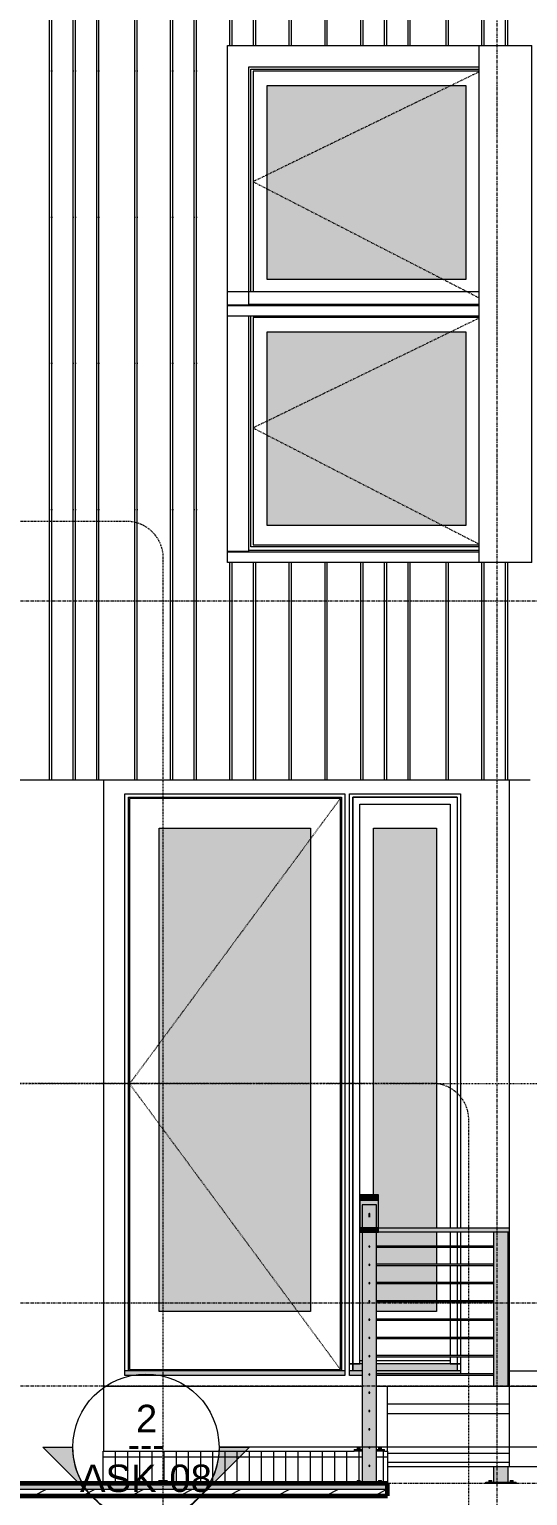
# Model space of a CAD drawing. Header units: inches. Extents: x -8991 to -6983, y -226 to 479.
# Drawn here: x -8703.4 to -8621.6, y 0.4 to 241.2 of the extents above; entities that cross this region are included whole.
import ezdxf

# ---------------------------------------------------------------- set-up
doc = ezdxf.new("R2010")
doc.units = ezdxf.units.IN
doc.header["$MEASUREMENT"] = 0
for name, pattern in [('Aligning Line 1_8_', [0.25, 0.125, -0.125]), ('Dash 1_16_', [0.125, 0.0625, -0.0625]), ('Dash Dot 3_16_', [0.3125, 0.1875, -0.0625, 0, -0.0625]), ('Grid Line 1_2_', [0.875, 0.5, -0.125, 0.125, -0.125])]:
    doc.linetypes.add(name, pattern=pattern)
for name, color, linetype, lineweight in [('A-ANNO-SYMB-1', 150, 'Dash Dot 3_16_', 9), ('A-DOOR', 31, 'Continuous', 18), ('A-DOOR-1', 31, 'Dash 1_16_', 9), ('A-DOOR-2', 31, 'Continuous', 9), ('A-DOOR-FRAM', 31, 'Continuous', 9), ('A-FLOR', 192, 'Continuous', 18), ('A-FLOR-1', 192, 'Continuous', 60), ('A-FLOR-HRAL', 11, 'Continuous', 9), ('A-FLOR-LEVL-1', 51, 'Grid Line 1_2_', 9), ('A-FLOR-MCUT', 51, 'Continuous', 18), ('A-FLOR-PATT-1', 8, 'Continuous', 9), ('A-GLAZ', 151, 'Continuous', 18), ('A-GLAZ-1', 151, 'Continuous', 9), ('A-GLAZ-2', 151, 'Dash 1_16_', 9), ('A-WALL', 113, 'Continuous', 18), ('A-WALL-PATT-1', 111, 'Continuous', 9), ('G-ANNO-SYMB', 111, 'Aligning Line 1_8_', 9), ('G-ANNO-SYMB-1', 111, 'Continuous', 9), ('I-WALL', 2, 'Continuous', 18), ('S-BEAM', 12, 'Continuous', 9), ('S-GRID-1', 1, 'Grid Line 1_2_', 9), ('S-STRS', 31, 'Continuous', 9)]:
    doc.layers.add(name, color=color, linetype=linetype, lineweight=lineweight)
doc.styles.add('Arial_1', font='arial.ttf', dxfattribs={"height": 4.5})
doc.styles.add('Century Gothic', font='ufonts.com_century-gothic.ttf', dxfattribs={"height": 4.5})
pattern_1 = [(90, (-8715.264, 2.375), (-2, 1e-16), [])]
pattern_2 = [(90, (-8624.88, 114.3), (-51.125, 3e-15), [24, 0, 0, 0]), (90, (-8619.38, 114.3), (-51.125, 3e-15), [24, 0, 0, 0]), (90, (-8619.007, 114.3), (-51.125, 3e-15), [24, 0, 0, 0]), (90, (-8615.507, 114.3), (-51.125, 3e-15), [24, 0, 0, 0]), (90, (-8615.13, 114.3), (-51.125, 3e-15), [24, 0, 0, 0]), (90, (-8609.63, 114.3), (-51.125, 3e-15), [24, 0, 0, 0]), (90, (-8609.257, 114.3), (-51.125, 3e-15), [24, 0, 0, 0]), (90, (-8597.88, 114.3), (-51.125, 3e-15), [24, 0, 0, 0]), (90, (-8597.507, 114.3), (-51.125, 3e-15), [24, 0, 0, 0]), (90, (-8594.007, 114.3), (-51.125, 3e-15), [24, 0, 0, 0]), (90, (-8593.63, 114.3), (-51.125, 3e-15), [24, 0, 0, 0]), (90, (-8590.13, 114.3), (-51.125, 3e-15), [24, 0, 0, 0]), (90, (-8589.757, 114.3), (-51.125, 3e-15), [24, 0, 0, 0]), (90, (-8583.88, 114.3), (-51.125, 3e-15), [24, 0, 0, 0]), (90, (-8583.507, 114.3), (-51.125, 3e-15), [24, 0, 0, 0]), (90, (-8578.007, 114.3), (-51.125, 3e-15), [24, 0, 0, 0]), (90, (-8577.63, 114.3), (-51.125, 3e-15), [24, 0, 0, 0]), (90, (-8574.13, 114.3), (-51.125, 3e-15), [24, 0, 0, 0]), (90, (-8603.757, 114.3), (-51.125, 3e-15), [24, 0, 0, 0]), (90, (-8603.38, 114.3), (-51.125, 3e-15), [24, 0, 0, 0])]

# ---------------------------------------------------------------- blocks, each defined once
blk = doc.blocks.new('Railing - 2_ x 1_2_ 2-V1-Section 36')
at = {"layer": 'A-FLOR-HRAL'}
h = blk.add_hatch(color=256, dxfattribs=at)
h.paths.add_polyline_path([(-8648.04, 2.62), (-8646.38, 2.62), (-8646.38, 43.62), (-8648.76, 43.62), (-8648.76, 2.62)], flags=0)
h.paths.add_polyline_path([(-8647.57, 5.19), (-8647.66, 5.28), (-8647.57, 5.37), (-8647.48, 5.28)], flags=0)
h.paths.add_polyline_path([(-8647.57, 8.19), (-8647.66, 8.28), (-8647.57, 8.37), (-8647.48, 8.28)], flags=0)
h.paths.add_polyline_path([(-8647.57, 11.19), (-8647.66, 11.28), (-8647.57, 11.37), (-8647.48, 11.28)], flags=0)
h.paths.add_polyline_path([(-8647.57, 14.19), (-8647.66, 14.28), (-8647.57, 14.38), (-8647.48, 14.28)], flags=0)
h.paths.add_polyline_path([(-8647.57, 17.19), (-8647.66, 17.28), (-8647.57, 17.37), (-8647.48, 17.28)], flags=0)
h.paths.add_polyline_path([(-8647.57, 20.19), (-8647.66, 20.28), (-8647.57, 20.37), (-8647.48, 20.28)], flags=0)
h.paths.add_polyline_path([(-8647.57, 23.19), (-8647.66, 23.28), (-8647.57, 23.37), (-8647.48, 23.28)], flags=0)
h.paths.add_polyline_path([(-8647.57, 26.19), (-8647.66, 26.28), (-8647.57, 26.37), (-8647.48, 26.28)], flags=0)
h.paths.add_polyline_path([(-8647.57, 29.19), (-8647.66, 29.28), (-8647.57, 29.37), (-8647.48, 29.28)], flags=0)
h.paths.add_polyline_path([(-8647.57, 32.19), (-8647.66, 32.28), (-8647.57, 32.37), (-8647.48, 32.28)], flags=0)
h.paths.add_polyline_path([(-8647.57, 35.19), (-8647.66, 35.28), (-8647.57, 35.37), (-8647.48, 35.28)], flags=0)
h.paths.add_polyline_path([(-8647.57, 38.19), (-8647.66, 38.28), (-8647.57, 38.37), (-8647.48, 38.28)], flags=0)
h.paths.add_polyline_path([(-8647.57, 41.19), (-8647.66, 41.28), (-8647.57, 41.37), (-8647.48, 41.28)], flags=0)
for points in [[(-8650.07, 2.37), (-8645.07, 2.37), (-8645.07, 2.62), (-8650.07, 2.62)], [(-8649.07, 2.62), (-8649.07, 2.62), (-8649.08, 2.87), (-8649.57, 2.87), (-8649.55, 2.62), (-8649.08, 2.62)], [(-8645.72, 2.62), (-8645.57, 2.62), (-8645.58, 2.87), (-8646.07, 2.87), (-8646.05, 2.62), (-8645.72, 2.62)]]:
    blk.add_hatch(color=256, dxfattribs=at).paths.add_polyline_path(points, flags=0)
for p, q in [((-8648.76, 43.62), (-8648.76, 2.62)), ((-8646.38, 2.62), (-8646.38, 43.62)), ((-8650.07, 2.62), (-8645.07, 2.62)), ((-8650.07, 2.62), (-8650.07, 2.37)), ((-8649.57, 2.87), (-8649.57, 2.62)), ((-8649.57, 2.87), (-8649.07, 2.87)), ((-8649.07, 2.62), (-8649.07, 2.87)), ((-8646.07, 2.87), (-8646.07, 2.62)), ((-8646.07, 2.87), (-8645.57, 2.87)), ((-8645.57, 2.62), (-8645.57, 2.87)), ((-8645.07, 2.37), (-8645.07, 2.62))]:
    blk.add_line(p, q, dxfattribs=at)
blk = doc.blocks.new('Railing - Railing-1123708-Section 36')
at = {"layer": 'A-FLOR-HRAL'}
for points in [[(-8646.9, 43.62), (-8646.07, 43.62), (-8646.07, 44.37), (-8649.07, 44.37), (-8649.07, 43.62), (-8647.33, 43.62)], [(-8647.57, 41.19), (-8647.48, 41.28), (-8647.57, 41.37), (-8647.66, 41.28)], [(-8647.57, 38.19), (-8647.48, 38.28), (-8647.57, 38.37), (-8647.66, 38.28)], [(-8647.57, 35.19), (-8647.48, 35.28), (-8647.57, 35.37), (-8647.66, 35.28)], [(-8647.57, 32.19), (-8647.48, 32.28), (-8647.57, 32.37), (-8647.66, 32.28)], [(-8647.57, 29.19), (-8647.48, 29.28), (-8647.57, 29.37), (-8647.66, 29.28)], [(-8647.57, 26.19), (-8647.48, 26.28), (-8647.57, 26.37), (-8647.66, 26.28)], [(-8647.57, 23.19), (-8647.48, 23.28), (-8647.57, 23.37), (-8647.66, 23.28)], [(-8647.57, 20.19), (-8647.48, 20.28), (-8647.57, 20.37), (-8647.66, 20.28)], [(-8647.57, 17.19), (-8647.48, 17.28), (-8647.57, 17.37), (-8647.66, 17.28)], [(-8647.57, 14.19), (-8647.48, 14.28), (-8647.57, 14.38), (-8647.66, 14.28)], [(-8647.57, 11.19), (-8647.48, 11.28), (-8647.57, 11.37), (-8647.66, 11.28)], [(-8647.57, 8.19), (-8647.48, 8.28), (-8647.57, 8.37), (-8647.66, 8.28)], [(-8647.57, 5.19), (-8647.48, 5.28), (-8647.57, 5.37), (-8647.66, 5.28)]]:
    blk.add_hatch(color=256, dxfattribs=at).paths.add_polyline_path(points, flags=0)
for p, q in [((-8646.07, 44.37), (-8649.07, 44.37)), ((-8649.07, 44.37), (-8649.07, 43.62)), ((-8649.07, 43.62), (-8646.07, 43.62)), ((-8646.07, 43.62), (-8646.07, 44.37))]:
    blk.add_line(p, q, dxfattribs=at)
for centre, radius, start, end in [((-8647.57, 41.28), 0.0938, 0, 180), ((-8647.57, 41.28), 0.0938, 180, 0), ((-8647.57, 38.28), 0.0938, 0, 180), ((-8647.57, 38.28), 0.0937, 180, 0), ((-8647.57, 35.28), 0.0938, 0, 180), ((-8647.57, 35.28), 0.0938, 180, 0), ((-8647.57, 32.28), 0.0937, 360, 180), ((-8647.57, 32.28), 0.0938, 180, 360), ((-8647.57, 29.28), 0.0938, 0, 180), ((-8647.57, 29.28), 0.0937, 180, 0), ((-8647.57, 26.28), 0.0938, 0, 180), ((-8647.57, 26.28), 0.0938, 180, 0), ((-8647.57, 23.28), 0.0937, 360, 180), ((-8647.57, 23.28), 0.0938, 180, 360), ((-8647.57, 20.28), 0.0937, 360, 180), ((-8647.57, 20.28), 0.0938, 180, 360), ((-8647.57, 17.28), 0.0938, 0, 180), ((-8647.57, 17.28), 0.0937, 180, 0), ((-8647.57, 14.28), 0.0937, 360, 180), ((-8647.57, 14.28), 0.0938, 180, 360), ((-8647.57, 11.28), 0.0937, 360, 180), ((-8647.57, 11.28), 0.0938, 180, 360), ((-8647.57, 8.28), 0.0938, 0, 180), ((-8647.57, 8.28), 0.0937, 180, 0), ((-8647.57, 5.28), 0.0938, 0, 180), ((-8647.57, 5.28), 0.0937, 180, 0)]:
    blk.add_arc(centre, radius, start, end, dxfattribs=at)
blk.add_blockref('Railing - 2_ x 1_2_ 2-V1-Section 36', (0, 0))
blk = doc.blocks.new('Door-Outswing-Andersen-A_Series-Single - 3_ 0-1_8_ x 7_ 11-1_2_-2052488-Section 36')
at = {"layer": 'A-DOOR'}
for points in [[(-8671.18, 30.63), (-8657.21, 30.63), (-8657.21, 110), (-8682.08, 110), (-8682.08, 30.63)], [(-8652.67, 20.12), (-8651.58, 20.12), (-8651.6, 20.87), (-8687.71, 20.86), (-8687.71, 20.12), (-8653.01, 20.12)], [(-8671.18, 20.87), (-8653.01, 20.87), (-8653.01, 21.12), (-8686.29, 21.12), (-8686.29, 20.87), (-8682.08, 20.87)]]:
    blk.add_hatch(color=256, dxfattribs=at).paths.add_polyline_path(points, flags=0)
for p, q in [((-8687.14, 20.87), (-8687.14, 115.06)), ((-8687.14, 115.06), (-8652.15, 115.06)), ((-8652.33, 114.87), (-8686.96, 114.87)), ((-8686.96, 114.87), (-8686.96, 21.12)), ((-8652.33, 21.12), (-8652.33, 114.87)), ((-8652.15, 115.06), (-8652.15, 20.87)), ((-8682.08, 30.63), (-8682.08, 110)), ((-8682.08, 110), (-8657.21, 110)), ((-8657.21, 110), (-8657.21, 30.63)), ((-8657.21, 30.63), (-8682.08, 30.63)), ((-8687.71, 20.12), (-8687.71, 20.87)), ((-8651.58, 20.87), (-8687.71, 20.87)), ((-8651.58, 20.12), (-8687.71, 20.12)), ((-8686.96, 21.12), (-8652.33, 21.12)), ((-8686.29, 21.12), (-8686.29, 20.87)), ((-8686.29, 20.87), (-8686.29, 21.12)), ((-8653.01, 21.12), (-8653.01, 20.87)), ((-8653.01, 21.12), (-8653.01, 20.87)), ((-8651.58, 20.87), (-8651.58, 20.12))]:
    blk.add_line(p, q, dxfattribs=at)
at = {"layer": 'A-DOOR-1'}
for p, q in [((-8652.33, 114.87), (-8686.96, 68)), ((-8686.96, 68), (-8652.33, 21.12))]:
    blk.add_line(p, q, dxfattribs=at)
blk = doc.blocks.new('Door-Sidelight-Andersen-A_Series - 1_ 6-1_4_ x 7_ 11-1_2_-2008674-Section 36')
at = {"layer": 'A-DOOR'}
h = blk.add_hatch(color=256, dxfattribs=at)
h.paths.add_polyline_path([(-8646.38, 30.63), (-8636.52, 30.63), (-8636.52, 32.19), (-8646.38, 32.19), (-8646.38, 31.46)], flags=0)
h.paths.add_polyline_path([(-8637.08, 32.37), (-8636.52, 32.37), (-8636.52, 35.19), (-8646.38, 35.19), (-8646.38, 32.37), (-8638.78, 32.37)], flags=0)
h.paths.add_polyline_path([(-8646.38, 35.37), (-8636.52, 35.37), (-8636.52, 38.19), (-8646.38, 38.19), (-8646.38, 36.16)], flags=0)
h.paths.add_polyline_path([(-8638.78, 38.37), (-8636.52, 38.37), (-8636.52, 41.19), (-8646.38, 41.19), (-8646.38, 38.37), (-8643.41, 38.37)], flags=0)
h.paths.add_polyline_path([(-8646.38, 41.37), (-8636.52, 41.37), (-8636.52, 43.62), (-8646.38, 43.62), (-8646.38, 43.23)], flags=0)
h.paths.add_polyline_path([(-8643.41, 44.37), (-8636.52, 44.37), (-8636.52, 110), (-8646.9, 110), (-8646.9, 49.76), (-8646.07, 49.76), (-8646.07, 44.37), (-8645.72, 44.37)], flags=0)
h = blk.add_hatch(color=256, dxfattribs=at)
h.paths.add_polyline_path([(-8649.91, 20.87), (-8648.76, 20.87), (-8648.76, 22.02), (-8650.27, 22.02), (-8650.27, 20.87), (-8650.08, 20.87)], flags=0)
h.paths.add_polyline_path([(-8634.15, 20.87), (-8633.15, 20.87), (-8633.15, 22.02), (-8646.38, 22.02), (-8646.38, 20.87), (-8634.28, 20.87)], flags=0)
h = blk.add_hatch(color=256, dxfattribs=at)
h.paths.add_polyline_path([(-8650.71, 20.12), (-8648.76, 20.12), (-8648.76, 20.87), (-8650.83, 20.87), (-8650.83, 20.12)], flags=0)
h.paths.add_polyline_path([(-8633.76, 20.12), (-8632.58, 20.12), (-8632.58, 20.19), (-8646.38, 20.19), (-8646.38, 20.12), (-8634.15, 20.12)], flags=0)
h.paths.add_polyline_path([(-8633.76, 20.37), (-8632.58, 20.37), (-8632.59, 20.87), (-8646.38, 20.87), (-8646.38, 20.37), (-8634.15, 20.37)], flags=0)
for p, q in [((-8650.27, 20.87), (-8650.27, 115.06)), ((-8650.27, 115.06), (-8633.15, 115.06)), ((-8649.14, 22.02), (-8649.14, 113.93)), ((-8649.14, 113.93), (-8634.28, 113.93)), ((-8634.28, 113.93), (-8634.28, 44.37)), ((-8633.15, 115.06), (-8633.15, 44.37)), ((-8646.9, 49.76), (-8646.9, 110)), ((-8646.9, 110), (-8636.52, 110)), ((-8636.52, 110), (-8636.52, 44.37)), ((-8636.52, 43.62), (-8636.52, 41.37)), ((-8634.28, 43.62), (-8634.28, 41.37)), ((-8633.15, 43.62), (-8633.15, 41.37)), ((-8636.52, 41.19), (-8636.52, 38.37)), ((-8634.28, 41.19), (-8634.28, 38.37)), ((-8633.15, 41.19), (-8633.15, 38.37)), ((-8636.52, 38.19), (-8636.52, 35.37)), ((-8634.28, 38.19), (-8634.28, 35.37)), ((-8633.15, 38.19), (-8633.15, 35.37)), ((-8636.52, 35.19), (-8636.52, 32.37)), ((-8634.28, 35.19), (-8634.28, 32.37)), ((-8633.15, 35.19), (-8633.15, 32.37)), ((-8636.52, 32.19), (-8636.52, 30.63)), ((-8634.28, 32.19), (-8634.28, 29.37)), ((-8633.15, 32.19), (-8633.15, 29.37)), ((-8636.52, 30.63), (-8646.38, 30.63)), ((-8634.28, 29.19), (-8634.28, 26.37)), ((-8633.15, 29.19), (-8633.15, 26.37)), ((-8634.28, 26.19), (-8634.28, 23.37)), ((-8633.15, 26.19), (-8633.15, 23.37)), ((-8648.76, 22.02), (-8650.83, 22.02)), ((-8650.83, 22.02), (-8649.14, 22.02)), ((-8648.76, 22.51), (-8649.14, 22.51)), ((-8634.28, 22.51), (-8646.38, 22.51)), ((-8632.58, 22.02), (-8646.38, 22.02)), ((-8634.28, 23.19), (-8634.28, 22.02)), ((-8634.28, 22.02), (-8632.58, 22.02)), ((-8633.15, 23.19), (-8633.15, 20.87)), ((-8650.83, 20.12), (-8650.83, 20.87)), ((-8648.76, 20.87), (-8650.83, 20.87)), ((-8648.76, 20.12), (-8650.83, 20.12)), ((-8632.58, 20.87), (-8646.38, 20.87)), ((-8632.58, 20.12), (-8646.38, 20.12)), ((-8632.58, 20.87), (-8632.58, 20.37)), ((-8632.58, 20.19), (-8632.58, 20.12))]:
    blk.add_line(p, q, dxfattribs=at)
at = {"layer": 'A-DOOR-2'}
for p, q in [((-8646.9, 49.76), (-8646.9, 110)), ((-8646.9, 110), (-8636.52, 110)), ((-8636.52, 110), (-8636.52, 44.37)), ((-8636.52, 43.62), (-8636.52, 41.37)), ((-8636.52, 41.19), (-8636.52, 38.37)), ((-8636.52, 38.19), (-8636.52, 35.37)), ((-8636.52, 35.19), (-8636.52, 32.37)), ((-8636.52, 32.19), (-8636.52, 30.63)), ((-8636.52, 30.63), (-8646.38, 30.63))]:
    blk.add_line(p, q, dxfattribs=at)
at = {"layer": 'A-DOOR-FRAM'}
for p, q in [((-8633.15, 115.06), (-8650.27, 115.06)), ((-8650.27, 115.06), (-8650.27, 20.87)), ((-8633.15, 115.06), (-8633.15, 44.37)), ((-8633.15, 43.62), (-8633.15, 41.37)), ((-8633.15, 41.19), (-8633.15, 38.37)), ((-8633.15, 38.19), (-8633.15, 35.37)), ((-8633.15, 35.19), (-8633.15, 32.37)), ((-8633.15, 32.19), (-8633.15, 29.37)), ((-8633.15, 29.19), (-8633.15, 26.37)), ((-8633.15, 26.19), (-8633.15, 23.37)), ((-8648.76, 22.51), (-8649.14, 22.51)), ((-8634.28, 22.51), (-8646.38, 22.51)), ((-8633.15, 23.19), (-8633.15, 20.87))]:
    blk.add_line(p, q, dxfattribs=at)
blk = doc.blocks.new('Window-Casement-Andersen-A_Series - 3_-3 1_4_ x 3_-3 1_4_-V5-Section 36')
at = {"layer": 'A-GLAZ'}
blk.add_hatch(color=256, dxfattribs=at).paths.add_polyline_path([(-8664.33, 159.68), (-8631.7, 159.68), (-8631.7, 191.5), (-8664.33, 191.5), (-8664.33, 160.94)], flags=0)
at = {"layer": 'A-GLAZ-1'}
for p, q in [((-8629.53, 198.06), (-8670.89, 198.06)), ((-8629.53, 198.06), (-8670.89, 198.06)), ((-8667.39, 155.56), (-8667.39, 194.06)), ((-8667.39, 155.43), (-8667.39, 194.06)), ((-8667.01, 156.19), (-8667.01, 194.06)), ((-8629.51, 193.83), (-8666.66, 193.83)), ((-8666.66, 193.83), (-8666.66, 156.54)), ((-8664.33, 159.68), (-8664.33, 191.5)), ((-8664.33, 191.5), (-8631.7, 191.5)), ((-8631.7, 191.5), (-8631.7, 159.68)), ((-8631.7, 159.68), (-8664.33, 159.68)), ((-8666.66, 156.54), (-8629.51, 156.54)), ((-8667.39, 155.43), (-8670.89, 155.43)), ((-8670.89, 155.38), (-8670.89, 155.41)), ((-8670.89, 153.62), (-8670.89, 155.38)), ((-8670.89, 155.38), (-8629.51, 155.38)), ((-8629.51, 155.56), (-8667.39, 155.56)), ((-8629.51, 156.19), (-8667.01, 156.19)), ((-8629.51, 153.62), (-8670.89, 153.62))]:
    blk.add_line(p, q, dxfattribs=at)
at = {"layer": 'A-GLAZ-2'}
for p, q in [((-8629.51, 193.76), (-8666.66, 175.71)), ((-8666.66, 175.71), (-8629.51, 156.62))]:
    blk.add_line(p, q, dxfattribs=at)
blk = doc.blocks.new('Window-Casement-Andersen-A_Series - 3_-3 1_4_ x 3_-3 1_4_-V6-Section 36')
at = {"layer": 'A-GLAZ'}
blk.add_hatch(color=256, dxfattribs=at).paths.add_polyline_path([(-8631.7, 200.11), (-8631.7, 231.94), (-8664.33, 231.94), (-8664.33, 200.11), (-8634.15, 200.11)], flags=0)
at = {"layer": 'A-GLAZ-1'}
for p, q in [((-8667.39, 235), (-8629.51, 235)), ((-8667.39, 196), (-8667.39, 235)), ((-8667.39, 195.87), (-8667.39, 235)), ((-8667.39, 235), (-8629.51, 235)), ((-8667.01, 234.62), (-8629.51, 234.62)), ((-8667.01, 198.06), (-8667.01, 234.62)), ((-8629.51, 234.27), (-8666.66, 234.27)), ((-8666.66, 234.27), (-8666.66, 198.06)), ((-8664.33, 200.11), (-8664.33, 231.94)), ((-8664.33, 231.94), (-8631.7, 231.94)), ((-8631.7, 231.94), (-8631.7, 200.11)), ((-8631.7, 200.11), (-8664.33, 200.11)), ((-8667.39, 195.87), (-8670.89, 195.87)), ((-8670.89, 195.81), (-8670.89, 195.85)), ((-8670.89, 194.06), (-8670.89, 195.81)), ((-8670.89, 195.81), (-8629.53, 195.81)), ((-8629.53, 196), (-8667.39, 196)), ((-8629.53, 194.06), (-8670.89, 194.06))]:
    blk.add_line(p, q, dxfattribs=at)
at = {"layer": 'A-GLAZ-2'}
for p, q in [((-8629.51, 234.19), (-8666.66, 216.15)), ((-8666.66, 216.15), (-8629.53, 197.07))]:
    blk.add_line(p, q, dxfattribs=at)
blk = doc.blocks.new('Walls 4 - Walls 2-1996288-Section 36')
at = {"layer": 'A-WALL'}
for p, q in [((-8629.51, 238.5), (-8620.88, 238.5)), ((-8629.51, 153.63), (-8629.51, 238.5)), ((-8620.88, 153.63), (-8620.88, 238.5)), ((-8620.88, 153.63), (-8629.51, 153.63))]:
    blk.add_line(p, q, dxfattribs=at)
blk = doc.blocks.new('Plywood Web Joist - 9 1_2_ TJI110 _ 16_ O_C_-1953454-Section 36')
at = {"layer": 'S-BEAM'}
for p, q in [((-8624.63, 15.38), (-8644.57, 15.38)), ((-8644.57, 13.88), (-8624.63, 13.88)), ((-8644.57, 7.38), (-8624.63, 7.38)), ((-8644.57, 5.88), (-8624.63, 5.88))]:
    blk.add_line(p, q, dxfattribs=at)
blk = doc.blocks.new('Railing - 2_ x 1_2_ 2-V23-Section 36')
at = {"layer": 'A-FLOR-HRAL'}
h = blk.add_hatch(color=256, dxfattribs=at)
h.paths.add_polyline_path([(-8624.9, 2.62), (-8624.76, 2.62), (-8624.76, 5.13), (-8627.13, 5.13), (-8627.13, 2.62)], flags=0)
h.paths.add_polyline_path([(-8627.13, 18.37), (-8624.76, 18.38), (-8624.76, 43.62), (-8627.13, 43.62), (-8627.13, 18.54)], flags=0)
for points in [[(-8624.9, 2.37), (-8623.44, 2.37), (-8623.44, 2.62), (-8628.44, 2.62), (-8628.44, 2.37), (-8627.13, 2.37)], [(-8627.87, 2.62), (-8627.69, 2.62), (-8627.69, 2.87), (-8627.94, 2.87), (-8627.92, 2.62), (-8627.89, 2.62)], [(-8627.63, 2.62), (-8627.44, 2.62), (-8627.45, 2.87), (-8627.69, 2.87), (-8627.69, 2.62), (-8627.66, 2.62)], [(-8624.37, 2.62), (-8624.19, 2.62), (-8624.19, 2.87), (-8624.44, 2.87), (-8624.42, 2.62), (-8624.39, 2.62)], [(-8623.95, 2.62), (-8623.94, 2.62), (-8623.95, 2.87), (-8624.19, 2.87), (-8624.19, 2.62), (-8623.95, 2.62)]]:
    blk.add_hatch(color=256, dxfattribs=at).paths.add_polyline_path(points, flags=0)
for p, q in [((-8627.13, 18.37), (-8627.13, 43.62)), ((-8624.76, 18.37), (-8624.76, 43.62)), ((-8627.13, 2.62), (-8627.13, 5.13)), ((-8624.76, 2.62), (-8624.76, 5.13)), ((-8628.44, 2.62), (-8623.44, 2.62)), ((-8628.44, 2.37), (-8628.44, 2.62)), ((-8627.94, 2.87), (-8627.94, 2.62)), ((-8627.94, 2.87), (-8627.69, 2.87)), ((-8627.69, 2.87), (-8627.44, 2.87)), ((-8627.44, 2.62), (-8627.44, 2.87)), ((-8624.44, 2.87), (-8624.44, 2.62)), ((-8624.44, 2.87), (-8624.19, 2.87)), ((-8624.19, 2.87), (-8623.94, 2.87)), ((-8623.94, 2.62), (-8623.94, 2.87)), ((-8623.44, 2.37), (-8623.44, 2.62)), ((-8623.44, 2.37), (-8628.44, 2.37))]:
    blk.add_line(p, q, dxfattribs=at)
blk = doc.blocks.new('Railing - 2_ x 1_2_ 2-1997182-Section 36')
at = {"layer": 'A-FLOR-HRAL'}
h = blk.add_hatch(color=256, dxfattribs=at)
h.paths.add_polyline_path([(-8648.76, 44.37), (-8646.38, 44.37), (-8646.38, 48.16), (-8648.76, 48.16), (-8648.76, 47.94)], flags=0)
h.paths.add_polyline_path([(-8647.57, 46.33), (-8647.64, 46.36), (-8647.66, 46.44), (-8647.65, 46.66), (-8647.62, 46.69), (-8647.49, 46.66), (-8647.48, 46.57), (-8647.49, 46.38), (-8647.55, 46.33)], flags=0)
h = blk.add_hatch(color=256, dxfattribs=at)
h.paths.add_polyline_path([(-8646.38, 7.71), (-8645.07, 7.71), (-8645.07, 7.96), (-8646.38, 7.96), (-8646.38, 7.91)], flags=0)
h.paths.add_polyline_path([(-8648.76, 7.71), (-8648.76, 7.96), (-8650.07, 7.96), (-8650.07, 7.71)], flags=0)
for points in [[(-8649.07, 7.96), (-8649.08, 8.21), (-8649.57, 8.21), (-8649.55, 7.96), (-8649.07, 7.96)], [(-8645.82, 7.96), (-8645.57, 7.96), (-8645.58, 8.21), (-8646.07, 8.21), (-8646.05, 7.96), (-8645.85, 7.96)]]:
    blk.add_hatch(color=256, dxfattribs=at).paths.add_polyline_path(points, flags=0)
for p, q in [((-8648.76, 48.16), (-8648.76, 44.37)), ((-8646.38, 48.16), (-8648.76, 48.16)), ((-8646.38, 44.37), (-8646.38, 48.16)), ((-8650.07, 7.96), (-8648.76, 7.96)), ((-8650.07, 7.96), (-8650.07, 7.71)), ((-8648.76, 7.71), (-8650.07, 7.71)), ((-8649.57, 8.21), (-8649.57, 7.96)), ((-8649.57, 8.21), (-8649.07, 8.21)), ((-8649.07, 7.96), (-8649.07, 8.21)), ((-8646.38, 7.96), (-8645.07, 7.96)), ((-8645.07, 7.71), (-8646.38, 7.71)), ((-8646.07, 8.21), (-8646.07, 7.96)), ((-8646.07, 8.21), (-8645.57, 8.21)), ((-8645.57, 7.96), (-8645.57, 8.21)), ((-8645.07, 7.71), (-8645.07, 7.96))]:
    blk.add_line(p, q, dxfattribs=at)
blk = doc.blocks.new('Railing - Railing-1997089-Section 36')
at = {"layer": 'A-FLOR-HRAL'}
for points in [[(-8646.07, 48.91), (-8646.07, 49.76), (-8649.07, 49.76), (-8649.07, 48.91), (-8646.38, 48.91)], [(-8649.07, 44.37), (-8648.76, 44.37), (-8648.76, 48.16), (-8646.38, 48.16), (-8646.38, 44.37), (-8646.07, 44.37), (-8646.07, 48.91), (-8649.07, 48.91), (-8649.07, 47.94)], [(-8647.62, 46.51), (-8647.49, 46.55), (-8647.48, 46.63), (-8647.5, 46.68), (-8647.64, 46.68), (-8647.66, 46.6), (-8647.64, 46.53)], [(-8646.07, 43.62), (-8624.63, 43.62), (-8624.63, 44.37), (-8646.07, 44.37)]]:
    blk.add_hatch(color=256, dxfattribs=at).paths.add_polyline_path(points, flags=0)
h = blk.add_hatch(color=256, dxfattribs=at)
h.paths.add_polyline_path([(-8647.57, 46.33), (-8647.55, 46.33), (-8647.55, 46.5), (-8647.59, 46.5), (-8647.59, 46.33), (-8647.57, 46.33)], flags=0)
h.paths.add_polyline_path([(-8647.55, 46.33), (-8647.49, 46.38), (-8647.48, 46.44), (-8647.49, 46.55), (-8647.55, 46.5)], flags=0)
h.paths.add_polyline_path([(-8647.59, 46.33), (-8647.59, 46.5), (-8647.65, 46.55), (-8647.66, 46.53), (-8647.65, 46.38), (-8647.59, 46.33)], flags=0)
h = blk.add_hatch(color=256, dxfattribs=at)
h.paths.add_polyline_path([(-8634.28, 41.28), (-8627.13, 41.28), (-8627.13, 41.37), (-8646.38, 41.36), (-8646.38, 41.28), (-8636.17, 41.28)], flags=0)
h.paths.add_polyline_path([(-8624.76, 41.28), (-8624.63, 41.28), (-8624.63, 41.37), (-8624.76, 41.36), (-8624.76, 41.28)], flags=0)
h = blk.add_hatch(color=256, dxfattribs=at)
h.paths.add_polyline_path([(-8629.53, 41.19), (-8627.13, 41.2), (-8627.13, 41.28), (-8646.38, 41.28), (-8646.38, 41.19), (-8632.58, 41.19)], flags=0)
h.paths.add_polyline_path([(-8624.76, 41.19), (-8624.63, 41.2), (-8624.63, 41.28), (-8624.76, 41.28), (-8624.76, 41.19)], flags=0)
h = blk.add_hatch(color=256, dxfattribs=at)
h.paths.add_polyline_path([(-8636.27, 38.28), (-8627.13, 38.28), (-8627.13, 38.37), (-8646.38, 38.36), (-8646.38, 38.28), (-8636.52, 38.28)], flags=0)
h.paths.add_polyline_path([(-8624.63, 38.28), (-8624.63, 38.37), (-8624.76, 38.36), (-8624.76, 38.28)], flags=0)
h = blk.add_hatch(color=256, dxfattribs=at)
h.paths.add_polyline_path([(-8629.53, 38.19), (-8627.13, 38.2), (-8627.13, 38.28), (-8646.38, 38.28), (-8646.38, 38.19), (-8632.58, 38.19)], flags=0)
h.paths.add_polyline_path([(-8624.76, 38.19), (-8624.63, 38.2), (-8624.63, 38.28), (-8624.76, 38.28), (-8624.76, 38.19)], flags=0)
h = blk.add_hatch(color=256, dxfattribs=at)
h.paths.add_polyline_path([(-8632.58, 35.28), (-8627.13, 35.28), (-8627.13, 35.37), (-8646.38, 35.36), (-8646.38, 35.28), (-8632.83, 35.28)], flags=0)
h.paths.add_polyline_path([(-8624.63, 35.28), (-8624.63, 35.37), (-8624.76, 35.36), (-8624.76, 35.28)], flags=0)
h = blk.add_hatch(color=256, dxfattribs=at)
h.paths.add_polyline_path([(-8638.78, 35.19), (-8627.13, 35.2), (-8627.13, 35.28), (-8646.38, 35.28), (-8646.38, 35.19), (-8643.41, 35.19)], flags=0)
h.paths.add_polyline_path([(-8624.76, 35.19), (-8624.63, 35.2), (-8624.63, 35.28), (-8624.76, 35.28), (-8624.76, 35.19)], flags=0)
h = blk.add_hatch(color=256, dxfattribs=at)
h.paths.add_polyline_path([(-8632.58, 32.28), (-8627.13, 32.28), (-8627.13, 32.37), (-8646.38, 32.36), (-8646.36, 32.28), (-8632.77, 32.28)], flags=0)
h.paths.add_polyline_path([(-8624.63, 32.28), (-8624.63, 32.37), (-8624.76, 32.36), (-8624.76, 32.28)], flags=0)
h = blk.add_hatch(color=256, dxfattribs=at)
h.paths.add_polyline_path([(-8632.58, 32.19), (-8627.13, 32.2), (-8627.13, 32.28), (-8646.38, 32.28), (-8646.38, 32.19), (-8632.77, 32.19)], flags=0)
h.paths.add_polyline_path([(-8624.76, 32.19), (-8624.63, 32.2), (-8624.63, 32.28), (-8624.76, 32.28), (-8624.76, 32.19)], flags=0)
h = blk.add_hatch(color=256, dxfattribs=at)
h.paths.add_polyline_path([(-8643.41, 29.28), (-8627.13, 29.28), (-8627.13, 29.37), (-8646.38, 29.36), (-8646.38, 29.28), (-8644.85, 29.28)], flags=0)
h.paths.add_polyline_path([(-8624.63, 29.28), (-8624.63, 29.37), (-8624.76, 29.36), (-8624.76, 29.28)], flags=0)
h = blk.add_hatch(color=256, dxfattribs=at)
h.paths.add_polyline_path([(-8636.06, 29.19), (-8627.13, 29.2), (-8627.13, 29.28), (-8646.38, 29.28), (-8646.38, 29.19), (-8636.52, 29.19)], flags=0)
h.paths.add_polyline_path([(-8624.63, 29.19), (-8624.63, 29.28), (-8624.76, 29.28), (-8624.76, 29.19)], flags=0)
h = blk.add_hatch(color=256, dxfattribs=at)
h.paths.add_polyline_path([(-8632.58, 26.28), (-8627.13, 26.28), (-8627.13, 26.37), (-8646.38, 26.36), (-8646.38, 26.28), (-8632.66, 26.28)], flags=0)
h.paths.add_polyline_path([(-8624.63, 26.28), (-8624.63, 26.37), (-8624.76, 26.36), (-8624.76, 26.28)], flags=0)
h = blk.add_hatch(color=256, dxfattribs=at)
h.paths.add_polyline_path([(-8646.38, 26.19), (-8627.13, 26.2), (-8627.13, 26.28), (-8646.38, 26.28), (-8646.38, 26.19)], flags=0)
h.paths.add_polyline_path([(-8624.76, 26.19), (-8624.63, 26.2), (-8624.63, 26.28), (-8624.76, 26.28), (-8624.76, 26.19)], flags=0)
h = blk.add_hatch(color=256, dxfattribs=at)
h.paths.add_polyline_path([(-8632.58, 23.28), (-8627.13, 23.28), (-8627.13, 23.37), (-8646.38, 23.36), (-8646.38, 23.28), (-8632.61, 23.28)], flags=0)
h.paths.add_polyline_path([(-8624.63, 23.28), (-8624.63, 23.37), (-8624.76, 23.36), (-8624.76, 23.28)], flags=0)
h = blk.add_hatch(color=256, dxfattribs=at)
h.paths.add_polyline_path([(-8632.58, 23.19), (-8627.13, 23.2), (-8627.13, 23.28), (-8646.38, 23.28), (-8646.38, 23.19), (-8632.61, 23.19)], flags=0)
h.paths.add_polyline_path([(-8624.76, 23.19), (-8624.63, 23.2), (-8624.63, 23.28), (-8624.76, 23.28), (-8624.76, 23.19)], flags=0)
h = blk.add_hatch(color=256, dxfattribs=at)
h.paths.add_polyline_path([(-8632.58, 20.28), (-8627.13, 20.28), (-8627.13, 20.37), (-8646.38, 20.36), (-8646.38, 20.28), (-8632.59, 20.28)], flags=0)
h.paths.add_polyline_path([(-8624.63, 20.28), (-8624.63, 20.37), (-8624.76, 20.36), (-8624.76, 20.28)], flags=0)
h = blk.add_hatch(color=256, dxfattribs=at)
h.paths.add_polyline_path([(-8646.38, 20.19), (-8627.13, 20.2), (-8627.13, 20.28), (-8646.38, 20.28), (-8646.38, 20.19)], flags=0)
h.paths.add_polyline_path([(-8624.63, 20.19), (-8624.63, 20.28), (-8624.76, 20.28), (-8624.76, 20.19)], flags=0)
for p, q in [((-8646.07, 49.76), (-8649.07, 49.76)), ((-8649.07, 49.76), (-8649.07, 48.91)), ((-8649.07, 48.91), (-8646.07, 48.91)), ((-8649.07, 44.37), (-8649.07, 48.91)), ((-8646.07, 48.91), (-8646.07, 49.76)), ((-8646.07, 44.37), (-8646.07, 48.91)), ((-8647.66, 46.6), (-8647.66, 46.09)), ((-8647.48, 46.09), (-8647.48, 46.6)), ((-8646.07, 44.37), (-8624.63, 44.37)), ((-8624.63, 43.62), (-8646.07, 43.62)), ((-8627.13, 41.37), (-8646.38, 41.37)), ((-8646.38, 41.19), (-8627.13, 41.19)), ((-8624.63, 41.37), (-8624.76, 41.37)), ((-8624.76, 41.19), (-8624.63, 41.19)), ((-8627.13, 38.37), (-8646.38, 38.37)), ((-8646.38, 38.19), (-8627.13, 38.19)), ((-8624.63, 38.37), (-8624.76, 38.37)), ((-8624.76, 38.19), (-8624.63, 38.19)), ((-8627.13, 35.37), (-8646.38, 35.37)), ((-8646.38, 35.19), (-8627.13, 35.19)), ((-8624.63, 35.37), (-8624.76, 35.37)), ((-8624.76, 35.19), (-8624.63, 35.19)), ((-8627.13, 32.37), (-8646.38, 32.37)), ((-8646.38, 32.19), (-8627.13, 32.19)), ((-8624.63, 32.37), (-8624.76, 32.37)), ((-8624.76, 32.19), (-8624.63, 32.19)), ((-8627.13, 29.37), (-8646.38, 29.37)), ((-8646.38, 29.19), (-8627.13, 29.19)), ((-8624.63, 29.37), (-8624.76, 29.37)), ((-8624.76, 29.19), (-8624.63, 29.19)), ((-8627.13, 26.37), (-8646.38, 26.37)), ((-8646.38, 26.19), (-8627.13, 26.19)), ((-8624.63, 26.37), (-8624.76, 26.37)), ((-8624.76, 26.19), (-8624.63, 26.19)), ((-8627.13, 23.37), (-8646.38, 23.37)), ((-8646.38, 23.19), (-8627.13, 23.19)), ((-8624.63, 23.37), (-8624.76, 23.37)), ((-8624.76, 23.19), (-8624.63, 23.19)), ((-8627.13, 20.37), (-8646.38, 20.37)), ((-8646.38, 20.19), (-8627.13, 20.19)), ((-8624.63, 20.37), (-8624.76, 20.37)), ((-8624.76, 20.19), (-8624.63, 20.19))]:
    blk.add_line(p, q, dxfattribs=at)
at = {"layer": 'A-FLOR-HRAL', "flags": 128}
for points in [[(-8647.48, 46.6), (-8647.48, 46.63), (-8647.49, 46.66), (-8647.5, 46.68), (-8647.52, 46.69), (-8647.55, 46.7), (-8647.57, 46.71), (-8647.59, 46.7), (-8647.62, 46.69), (-8647.64, 46.68), (-8647.65, 46.66), (-8647.66, 46.63), (-8647.66, 46.6)], [(-8647.66, 46.6), (-8647.66, 46.57), (-8647.65, 46.55), (-8647.64, 46.53), (-8647.62, 46.51), (-8647.59, 46.5), (-8647.57, 46.5), (-8647.55, 46.5), (-8647.52, 46.51), (-8647.5, 46.53), (-8647.49, 46.55), (-8647.48, 46.57), (-8647.48, 46.6)]]:
    blk.add_lwpolyline(points, dxfattribs=at)
for name in ['Railing - 2_ x 1_2_ 2-1997182-Section 36', 'Railing - 2_ x 1_2_ 2-V23-Section 36']:
    blk.add_blockref(name, (0, 0))
blk = doc.blocks.new('Section - Section Head - Filled-22785-Section 36')
at = {"layer": 'G-ANNO-SYMB-1'}
h = blk.add_hatch(color=256, dxfattribs=at)
edge = h.paths.add_edge_path(flags=0)
edge.add_line((-8608.22, -199.98), (-8600.17, -191.93))
edge.add_line((-8600.17, -191.93), (-8600.17, -196.88))
edge.add_arc((-8600.17, -208.9), 12.02, 90, 132.0784)
h = blk.add_hatch(color=256, dxfattribs=at)
edge = h.paths.add_edge_path(flags=0)
edge.add_arc((-8600.17, -208.9), 12, 135, 180)
edge.add_line((-8612.17, -208.9), (-8617.14, -208.9))
edge.add_line((-8617.14, -208.9), (-8608.65, -200.41))
h = blk.add_hatch(color=256, dxfattribs=at)
edge = h.paths.add_edge_path(flags=0)
edge.add_line((-8608.65, -217.38), (-8617.14, -208.9))
edge.add_line((-8617.14, -208.9), (-8612.17, -208.9))
edge.add_arc((-8600.17, -208.9), 12, 180, 225)
h = blk.add_hatch(color=256, dxfattribs=at)
edge = h.paths.add_edge_path(flags=0)
edge.add_arc((-8600.17, -208.9), 12.02, 227.9216, 270)
edge.add_line((-8600.17, -220.91), (-8600.17, -225.87))
edge.add_line((-8600.17, -225.87), (-8608.22, -217.82))
for p, q in [((-8600.17, -191.93), (-8608.22, -199.98)), ((-8600.17, -196.88), (-8600.17, -191.93)), ((-8608.65, -200.41), (-8617.14, -208.9)), ((-8612.17, -208.9), (-8617.14, -208.9)), ((-8617.14, -208.9), (-8608.65, -217.38)), ((-8617.14, -208.9), (-8612.17, -208.9)), ((-8608.22, -217.82), (-8600.17, -225.87)), ((-8600.17, -225.87), (-8600.17, -220.91))]:
    blk.add_line(p, q, dxfattribs=at)
for centre, radius, start, end in [((-8600.17, -208.91), 12, 90, 270), ((-8600.17, -208.9), 12.02, 90, 132.0784), ((-8600.17, -208.91), 12, 270, 90), ((-8600.17, -208.9), 12, 135, 180), ((-8600.17, -208.9), 12, 180, 225), ((-8600.17, -208.9), 12.02, 227.9216, 270)]:
    blk.add_arc(centre, radius, start, end, dxfattribs=at)

msp = doc.modelspace()

# ---------------------------------------------------------------- hatches: boundary and pattern name
at = {"layer": 'A-FLOR'}
msp.add_hatch(color=256, dxfattribs=at).paths.add_polyline_path([(-8645.72473, 1.375), (-8644.56938, 1.375), (-8644.56938, 2.375), (-8876.56938, 2.375), (-8876.56938, 1.375), (-8648.0388, 1.375)], flags=0)
at = {"layer": 'A-FLOR-PATT-1'}
h = msp.add_hatch(dxfattribs=at)
h.set_pattern_fill('FP_2', color=256, style=0, pattern_type=2)
h.set_pattern_definition([(216.87, (-8599.068, 132.934), (23.9897714, 15.993643), [3.998, -35.986]), (206.565, (-8594.27, 130.535), (-7.99708, -7.99662), [8.941, -8.941]), (198.435, (-8594.27, 126.537), (-15.993845, -7.997098), [5.058, -20.23])])
h.paths.add_polyline_path([(-8876.56938, 0.375), (-8644.56938, 0.375), (-8644.56938, 1.375), (-8876.56938, 1.375), (-8876.56938, 0.8501)], flags=0)
at = {"layer": 'A-WALL-PATT-1'}
h = msp.add_hatch(dxfattribs=at)
h.set_pattern_fill('FP_8', color=256, style=0, pattern_type=2)
h.set_pattern_definition(pattern_2)
h.paths.add_polyline_path([(-8869.81938, 117.9375), (-8629.38188, 117.9375), (-8629.38188, 153.625), (-8670.88858, 153.625), (-8670.88858, 238.5), (-8629.38188, 238.5), (-8629.38188, 274.14433), (-8749.60063, 394.36308), (-8869.81938, 274.14433), (-8869.81938, 123.27308)], flags=0)
h.paths.add_polyline_path([(-8819.27978, 153.625), (-8829.26358, 153.625), (-8829.26358, 238.5), (-8741.01358, 238.5), (-8741.01358, 153.625), (-8800.76724, 153.625)], flags=0)
h = msp.add_hatch(dxfattribs=at)
h.set_pattern_fill('FP_8', color=256, style=0, pattern_type=2)
h.set_pattern_definition(pattern_2)
h.paths.add_polyline_path([(-8624.89858, 117.9375), (-8621.13188, 117.9375), (-8621.13188, 153.625), (-8629.38188, 153.625), (-8629.38188, 117.9375)], flags=0)
h.paths.add_polyline_path([(-8621.31938, 238.5), (-8621.13188, 238.5), (-8621.13188, 265.89433), (-8629.38188, 274.14433), (-8629.38188, 238.5), (-8621.88188, 238.5)], flags=0)
at = {"layer": 'S-STRS'}
h = msp.add_hatch(dxfattribs=at)
h.set_pattern_fill('FP_10', color=256, style=0, pattern_type=2)
h.set_pattern_definition(pattern_1)
h.paths.add_polyline_path([(-8691.26386, 6.76693), (-8648.75688, 6.76693), (-8648.75688, 7.70833), (-8691.26386, 7.70833)], flags=0)
h.paths.add_polyline_path([(-8645.69438, 6.76693), (-8644.56938, 6.76693), (-8644.56938, 7.70833), (-8646.38188, 7.70833), (-8646.38188, 6.76693), (-8645.72473, 6.76693)], flags=0)
h = msp.add_hatch(dxfattribs=at)
h.set_pattern_fill('FP_10', color=256, style=0, pattern_type=2)
h.set_pattern_definition(pattern_1)
h.paths.add_polyline_path([(-8652.66693, 2.375), (-8650.06938, 2.375), (-8650.06938, 2.625), (-8649.56938, 2.625), (-8649.56086, 2.875), (-8649.06938, 2.875), (-8649.06938, 2.625), (-8648.75688, 2.625), (-8648.75688, 6.76693), (-8691.26386, 6.76693), (-8691.26386, 2.375), (-8671.17947, 2.375)], flags=0)
h.paths.add_polyline_path([(-8645.06938, 2.375), (-8644.56938, 2.375), (-8644.56938, 6.76693), (-8646.38188, 6.76693), (-8646.38188, 2.625), (-8646.06938, 2.625), (-8646.06086, 2.875), (-8645.56938, 2.875), (-8645.56938, 2.625), (-8645.06938, 2.625)], flags=0)

# ---------------------------------------------------------------- linework, layer by layer
at = {"layer": 'A-ANNO-SYMB-1'}
for p, q in [((-8687.42492, 160.36777), (-8878.45638, 160.36777)), ((-8681.42492, -12.8672), (-8681.42492, 154.36777)), ((-8637.23594, 68.08485), (-8718.41496, 68.08485)), ((-8631.23594, -160.82054), (-8631.23594, 62.08485))]:
    msp.add_line(p, q, dxfattribs=at)
for centre in [(-8687.42492, 154.36777), (-8637.23594, 62.08485)]:
    msp.add_arc(centre, 6, 0, 90, dxfattribs=at)
at = {"layer": 'A-FLOR'}
for p, q in [((-8624.63188, 20.875), (-8424.00688, 20.875)), ((-8624.63188, 20.875), (-8624.63188, 5.125)), ((-8691.19438, 18.375), (-8648.75688, 18.375)), ((-8646.38188, 18.375), (-8624.63188, 18.375)), ((-8644.56938, 7.70833), (-8644.56938, 18.375)), ((-8424.00688, 5.125), (-8644.56938, 5.125))]:
    msp.add_line(p, q, dxfattribs=at)
at = {"layer": 'A-FLOR-1'}
for p, q in [((-8876.56938, 0.375), (-8644.56938, 0.375)), ((-8644.56938, 2.375), (-8870.56938, 2.375)), ((-8644.56938, 0.375), (-8644.56938, 2.375))]:
    msp.add_line(p, q, dxfattribs=at)
at = {"layer": 'A-FLOR-LEVL-1'}
for p, q in [((-8289.59722, 147.25), (-8978.71797, 147.25)), ((-8289.59722, 32), (-8978.71797, 32)), ((-8289.59722, 18.375), (-8978.71797, 18.375)), ((-8289.59722, 2.375), (-8978.71797, 2.375))]:
    msp.add_line(p, q, dxfattribs=at)
at = {"layer": 'A-FLOR-MCUT'}
msp.add_line((-8644.56938, 1.375), (-8876.56938, 1.375), dxfattribs=at)
at = {"layer": 'A-WALL'}
for p, q in [((-8691.19438, 7.70833), (-8691.19438, 117.9375)), ((-8687.70938, 20.873), (-8687.70938, 115.625)), ((-8687.70938, 115.625), (-8651.58438, 115.625)), ((-8651.58438, 115.625), (-8651.58438, 20.873)), ((-8650.83438, 20.873), (-8650.83438, 115.625)), ((-8650.83438, 115.625), (-8632.58438, 115.625)), ((-8632.58438, 115.625), (-8632.58438, 44.375)), ((-8624.63188, 117.9375), (-8624.63188, 20.875)), ((-8632.58438, 43.625), (-8632.58438, 41.37181)), ((-8632.58438, 41.19398), (-8632.58438, 38.37181)), ((-8632.58438, 38.19398), (-8632.58438, 35.37181)), ((-8632.58438, 35.19398), (-8632.58438, 32.37181)), ((-8632.58438, 32.19398), (-8632.58438, 29.37181)), ((-8632.58438, 29.19398), (-8632.58438, 26.37181)), ((-8632.58438, 26.19398), (-8632.58438, 23.37181)), ((-8632.58438, 23.19398), (-8632.58438, 20.873)), ((-8624.63188, 18.375), (-8424.00688, 18.375))]:
    msp.add_line(p, q, dxfattribs=at)
at = {"layer": 'G-ANNO-SYMB'}
msp.add_line((-8919.92546, 68.08485), (-8604.63253, 68.08485), dxfattribs=at)
at = {"layer": 'G-ANNO-SYMB-1'}
msp.add_line((-8069.57731, 8.34615), (-8672.24624, 8.34615), dxfattribs=at)
at = {"layer": 'I-WALL'}
for p, q in [((-8670.88858, 195.84556), (-8670.88858, 238.5)), ((-8670.88858, 238.5), (-8629.50688, 238.5)), ((-8670.88858, 155.40806), (-8670.88858, 194.0625)), ((-8869.81938, 117.9375), (-8621.13188, 117.9375))]:
    msp.add_line(p, q, dxfattribs=at)
at = {"layer": 'S-GRID-1'}
msp.add_line((-8626.56938, -194), (-8626.56938, 454.14485), dxfattribs=at)
at = {"layer": 'S-STRS'}
for p, q in [((-8691.26386, 6.76693), (-8691.26386, 7.70833)), ((-8691.26386, 7.70833), (-8650.06938, 7.70833)), ((-8645.06938, 7.70833), (-8644.56938, 7.70833)), ((-8644.56938, 7.70833), (-8644.56938, 6.76693)), ((-8691.26386, 2.375), (-8691.26386, 6.76693)), ((-8691.26386, 6.76693), (-8648.75688, 6.76693)), ((-8646.38188, 6.76693), (-8644.56938, 6.76693)), ((-8644.56938, 6.76693), (-8644.56938, 2.375))]:
    msp.add_line(p, q, dxfattribs=at)

# ---------------------------------------------------------------- block references
at = {"layer": 'A-DOOR'}
for name in ['Door-Outswing-Andersen-A_Series-Single - 3_ 0-1_8_ x 7_ 11-1_2_-2052488-Section 36', 'Door-Sidelight-Andersen-A_Series - 1_ 6-1_4_ x 7_ 11-1_2_-2008674-Section 36']:
    msp.add_blockref(name, (0, 0), dxfattribs=at)
at = {"layer": 'A-FLOR-HRAL'}
for name in ['Railing - Railing-1997089-Section 36', 'Railing - Railing-1123708-Section 36']:
    msp.add_blockref(name, (0, 0), dxfattribs=at)
at = {"layer": 'A-GLAZ'}
for name in ['Window-Casement-Andersen-A_Series - 3_-3 1_4_ x 3_-3 1_4_-V6-Section 36', 'Window-Casement-Andersen-A_Series - 3_-3 1_4_ x 3_-3 1_4_-V5-Section 36']:
    msp.add_blockref(name, (0, 0), dxfattribs=at)
at = {"layer": 'A-WALL'}
msp.add_blockref('Walls 4 - Walls 2-1996288-Section 36', (0, 0), dxfattribs=at)
at = {"layer": 'G-ANNO-SYMB-1', "extrusion": (0, 0, -1), "rotation": 90.00000000000077}
msp.add_blockref('Section - Section Head - Filled-22785-Section 36', (8475.34716, 8608.51314), dxfattribs=at)
at = {"layer": 'S-BEAM'}
msp.add_blockref('Plywood Web Joist - 9 1_2_ TJI110 _ 16_ O_C_-1953454-Section 36', (0, 0), dxfattribs=at)

# ---------------------------------------------------------------- texts
at = {"layer": 'G-ANNO-SYMB-1', "char_height": 4.5, "attachment_point": 1}
for s, insert, width, style in [('2', (-8685.90673, 15.30047), 4.242, 'Arial_1'), ('---', (-8687.23238, 11.04713), 7.7265, 'Century Gothic'), ('ASK-08', (-8695.09098, 5.48235), 26.5125, 'Arial_1')]:
    msp.add_mtext(s, dxfattribs=dict(at, insert=insert, width=width, style=style))

doc.saveas('drawing.dxf')
